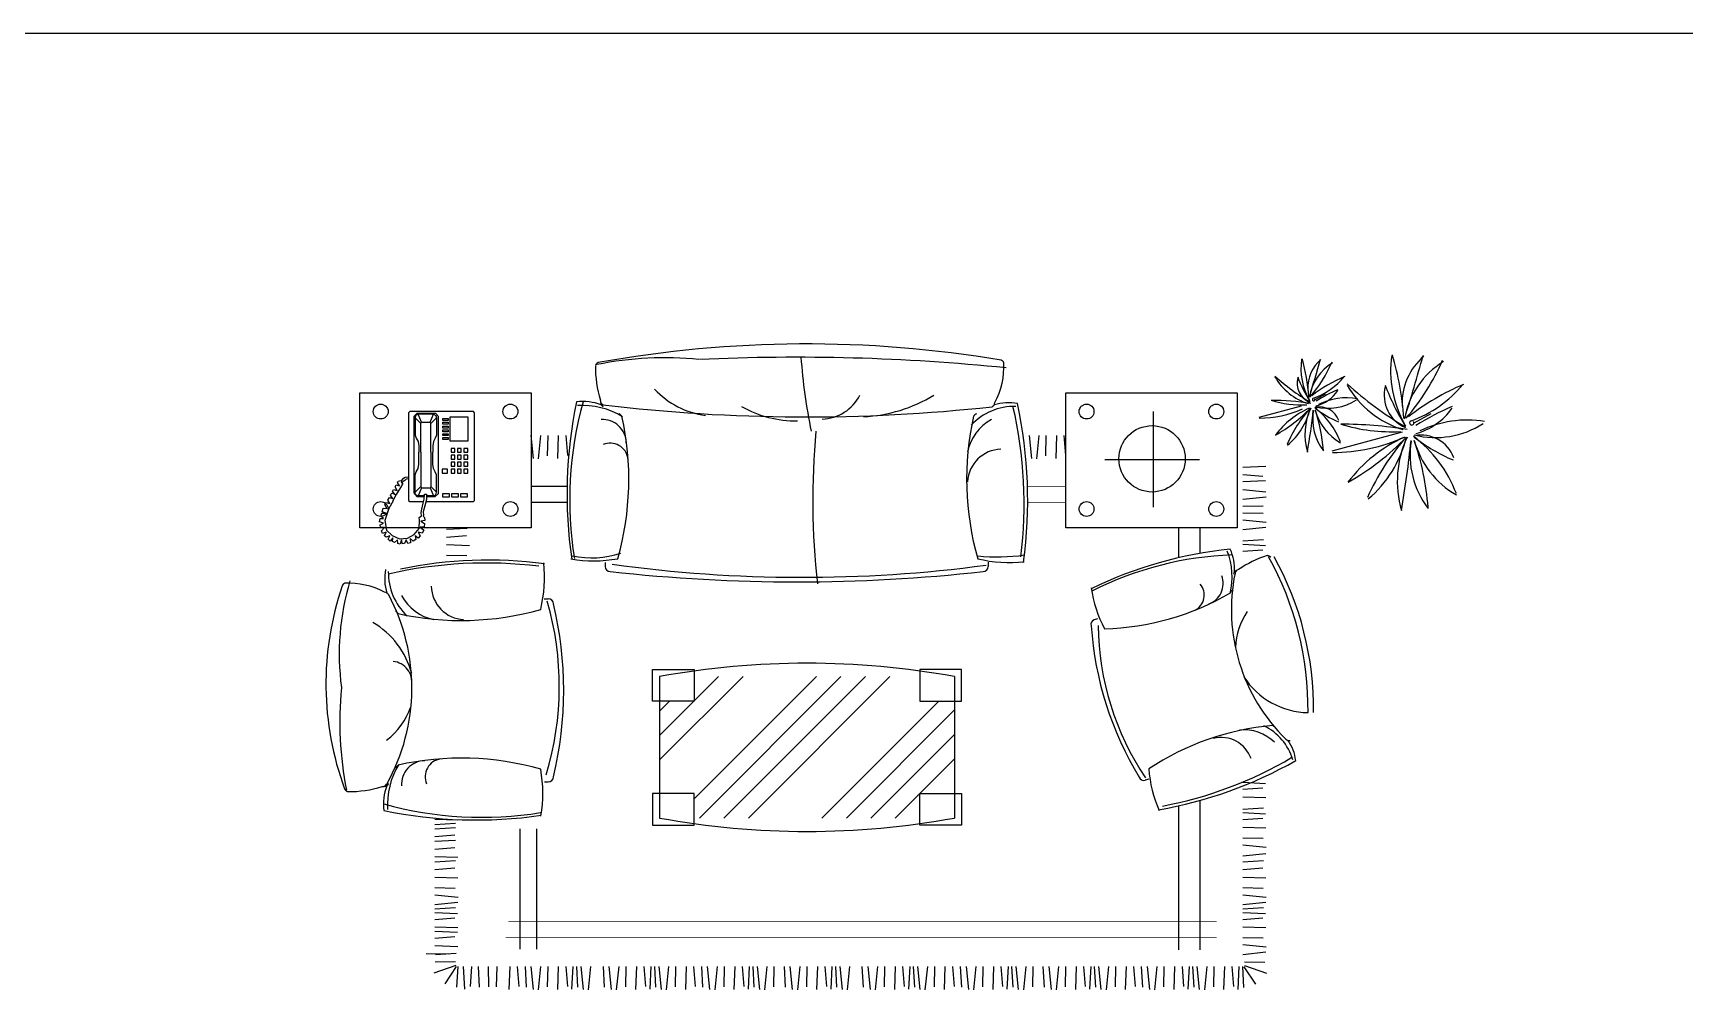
# Model space of a CAD drawing. Header units: millimetres. Extents: x -30782 to 40110, y 35885 to 73818.
# Drawn here: x -349 to 5712, y 55285 to 58796 of the extents above; entities that cross this region are included whole.
import ezdxf

# ---------------------------------------------------------------- set-up
doc = ezdxf.new("R2010")
doc.units = ezdxf.units.MM
doc.layers.add('www.cad-blocks.net', color=7, linetype='Continuous')

# ---------------------------------------------------------------- blocks, each defined once
blk = doc.blocks.new('A$C28C76B35')
for p, q in [((1695.2, 4127.1, -618.7), (2191.4, 4127.1, -618.7)), ((1695.2, 3498.2, -618.7), (1695.2, 4127.1, -618.7)), ((2191.4, 4127.1, -618.7), (2191.4, 3498.2, -618.7)), ((1641.5, 3999.6, -1415), (1645.3, 4007.1, -1415)), ((1645.3, 4007.1, -1415), (1659.4, 4005.7, -1415)), ((1647.2, 4015.6, -1415), (1653.8, 4023.1, -1415)), ((1659.4, 4005.7, -1415), (1647.2, 4015.6, -1415)), ((1653.8, 4023.1, -1415), (1666.5, 4017.5, -1415)), ((1667, 4008.5, -1415), (1655.2, 3981.2, -1415)), ((1660.8, 4030.7, -1415), (1666.5, 4036.8, -1415)), ((1666.5, 4017.5, -1415), (1660.8, 4030.7, -1415)), ((1666.5, 4036.8, -1415), (1679.2, 4030.2, -1415)), ((1687.2, 4029.3, -1415), (1667, 4008.5, -1415)), ((1675, 4043.9, -1415), (1684.4, 4047.6, -1415)), ((1679.2, 4030.2, -1415), (1675, 4043.9, -1415)), ((1684.4, 4047.6, -1415), (1697.1, 4036.3, -1415)), ((1722.6, 4035.9, -1415), (1687.2, 4029.3, -1415)), ((1696.5, 4050.9, 1292.3), (1706.1, 4052.8, 1292.3)), ((1697.1, 4036.3, -1415), (1696.7, 4050.9, -1415)), ((1706.1, 4052.8, -1415), (1713.2, 4040.6, -1415)), ((1713.2, 4040.6, -1415), (1717.4, 4055.2, -1415)), ((1717.2, 4055.4, 1292.3), (1729.2, 4053, 1292.3)), ((1766.9, 4020.3, -1415), (1722.6, 4035.9, -1415)), ((1729.2, 4052.8, -1415), (1729.2, 4040.1, -1415)), ((1729.2, 4040.1, -1415), (1738.6, 4050, -1415)), ((1738.4, 4050.1, 1292.3), (1749.4, 4046.8, 1292.3)), ((1749.5, 4046.7, -1415), (1749, 4031.6, -1415)), ((1749, 4031.6, -1415), (1754.2, 4045.3, -1415)), ((1754.2, 4045.3, -1415), (1768.3, 4041, -1415)), ((1768.3, 4041, -1415), (1766.9, 4026.9, -1415)), ((1766.9, 4026.9, -1415), (1780.6, 4035.4, -1415)), ((1794.3, 4005.2, -1415), (1766.9, 4020.3, -1415)), ((1780.6, 4035.4, -1415), (1788.2, 4030.2, -1415)), ((1788.2, 4030.2, -1415), (1784.4, 4017, -1415)), ((1784.4, 4017, -1415), (1797.1, 4024.1, -1415)), ((1798.1, 4006.6, -1415), (1794.3, 4005.2, -1415)), ((1797.1, 4024.1, -1415), (1807, 4018.9, -1415)), ((1799, 4003.3, -1415), (1798.1, 4006.6, -1415)), ((1818.3, 3993.5, -1415), (1799, 4003.3, -1415)), ((1807, 4018.9, -1415), (1802.8, 4006.2, -1415)), ((1802.8, 4006.2, -1415), (1813.6, 4014.7, -1415)), ((1813.6, 4014.7, -1415), (1824, 4009.9, -1415)), ((1824, 4009.9, -1415), (1818.3, 3997.2, -1415)), ((1818.3, 3997.2, -1415), (1829.2, 4007.1, -1415)), ((1829.2, 4007.1, -1415), (1836.7, 4003.3, -1415)), ((1836.7, 4003.3, -1415), (1832.5, 3989.7, -1415)), ((1635.8, 3979.3, -1415), (1638.2, 3988.3, -1415)), ((1650.9, 3974.1, -1415), (1635.8, 3979.3, -1415)), ((1637.3, 3970.8, -1415), (1650.9, 3974.1, -1415)), ((1638.2, 3962.8, -1415), (1637.3, 3970.8, -1415)), ((1638.2, 3988.3, -1415), (1650.9, 3988.7, -1415)), ((1650.9, 3957.2, -1415), (1638.2, 3962.8, -1415)), ((1638.2, 3951, -1415), (1650.9, 3957.2, -1415)), ((1641, 3941.1, -1415), (1638.2, 3951, -1415)), ((1656.6, 3942.6, -1415), (1641, 3941.1, -1415)), ((1650.9, 3988.7, -1415), (1641.5, 3999.6, -1415)), ((1647.2, 3931.2, -1415), (1656.6, 3942.6, -1415)), ((1655.2, 3981.2, -1415), (1657.5, 3952.9, -1415)), ((1657.5, 3952.9, -1415), (1670.7, 3927.9, -1415)), ((1796.3, 3948.1, -1415), (1791.6, 3943.4, -1415)), ((1791.6, 3943.4, -1415), (1791.6, 3893.2, -1415)), ((2117.6, 3948.1, -1415), (1796.3, 3948.1, -1415)), ((1843.8, 3978.4, -1415), (1818.3, 3993.5, -1415)), ((1832.5, 3989.7, -1415), (1846.2, 3997.2, -1415)), ((1857.9, 3969.9, -1415), (1843.8, 3978.4, -1415)), ((1846.2, 3997.2, -1415), (1853.2, 3993.5, -1415)), ((1853.2, 3993.5, -1415), (1849.5, 3981.2, -1415)), ((1849.5, 3981.2, -1415), (1861.7, 3988.7, -1415)), ((1862.7, 3975.5, -1415), (1857.9, 3969.9, -1415)), ((1861.7, 3988.7, -1415), (1866.9, 3986.9, -1415)), ((1862.7, 3970.8, -1415), (1862.7, 3975.5, -1415)), ((1865.5, 3968, -1415), (1862.7, 3970.8, -1415)), ((1869.7, 3961.9, -1415), (1865.5, 3968, -1415)), ((1866.9, 3986.9, -1415), (1868.3, 3981.7, -1415)), ((1868.3, 3981.7, -1415), (1868.8, 3973.2, -1415)), ((1868.8, 3973.2, -1415), (1877.7, 3966.6, -1415)), ((1873.5, 3956.7, -1415), (1869.7, 3961.9, -1415)), ((1875.4, 3948.1, -1415), (1873.5, 3956.7, -1415)), ((1877.7, 3966.6, -1415), (1881, 3960.9, -1415)), ((1881, 3960.9, -1415), (1882.4, 3948.1, -1415)), ((2122.3, 3943.4, -1415), (2117.6, 3948.1, -1415)), ((2122.3, 3710.5, -1415), (2122.3, 3943.4, -1415)), ((131, 3801, -715.1), (132.6, 3883.3, -715.1)), ((1652.8, 3922.3, -1415), (1647.2, 3931.2, -1415)), ((1665.6, 3924.2, -1415), (1652.8, 3922.3, -1415)), ((1657.5, 3913.3, -1415), (1665.6, 3924.2, -1415)), ((1666, 3906.3, -1415), (1657.5, 3913.3, -1415)), ((1679.2, 3912.9, -1415), (1666, 3906.3, -1415)), ((1670.7, 3927.9, -1415), (1693.4, 3910, -1415)), ((1676.4, 3898.7, -1415), (1679.2, 3912.9, -1415)), ((1687.2, 3892.6, -1415), (1676.4, 3898.7, -1415)), ((1697.6, 3905.8, -1415), (1687.2, 3892.6, -1415)), ((1693.4, 3910, -1415), (1723.1, 3907.7, -1415)), ((1699, 3890.7, -1415), (1697.6, 3905.8, -1415)), ((1711.8, 3889.8, -1415), (1699, 3890.7, -1415)), ((1719.8, 3903, -1415), (1711.8, 3889.8, -1415)), ((1722.1, 3889.3, -1415), (1719.8, 3903, -1415)), ((1733.5, 3890.2, -1415), (1722.1, 3889.3, -1415)), ((1723.1, 3907.7, -1415), (1733.9, 3909.6, -1415)), ((1738.6, 3895.4, -1415), (1733.5, 3890.2, -1415)), ((1733.9, 3909.6, -1415), (1740.1, 3901.1, -1415)), ((1741.5, 3894, -1415), (1738.6, 3895.4, -1415)), ((1740.1, 3901.1, -1415), (1752.3, 3901.6, -1415)), ((1753.7, 3894.5, -1415), (1741.5, 3894, -1415)), ((1752.3, 3901.6, -1415), (1763.6, 3900.1, -1415)), ((1775.9, 3888.8, -1415), (1753.7, 3894.5, -1415)), ((1763.6, 3900.1, -1415), (1785.8, 3894.5, -1415)), ((1799.5, 3883.2, -1415), (1775.9, 3888.8, -1415)), ((1785.8, 3894.5, -1415), (1800.9, 3891.2, -1415)), ((1791.6, 3885.1, -1415), (1791.6, 3710.5, -1415)), ((1819.6, 3882.9, -1415), (1799.5, 3883.2, -1415)), ((1800.9, 3891.2, -1415), (1819.6, 3889.8, -1415)), ((1824.2, 3929.4, -1415), (1810.2, 3917.8, -1415)), ((1810.2, 3917.8, -1415), (1810.2, 3890.5, -1415)), ((1810.2, 3883, -1415), (1810.2, 3850.3, -1415)), ((1812.6, 3913.1, -1415), (1817.2, 3922.4, -1415)), ((1812.6, 3890.3, -1415), (1812.6, 3913.1, -1415)), ((1842.8, 3901.5, -1415), (1812.6, 3913.1, -1415)), ((1812.6, 3857.2, -1415), (1812.6, 3883, -1415)), ((1817.2, 3922.4, -1415), (1826.5, 3924.8, -1415)), ((1819.6, 3889.8, -1415), (1819.6, 3882.9, -1415)), ((2103.6, 3929.4, -1415), (1824.2, 3929.4, -1415)), ((1826.5, 3924.8, -1415), (1889.4, 3924.8, -1415)), ((1826.5, 3924.8, -1415), (1847.5, 3903.8, -1415)), ((1847.5, 3903.8, -1415), (1842.8, 3901.5, -1415)), ((1842.8, 3901.5, -1415), (1842.8, 3868.9, -1415)), ((1973.2, 3903.8, -1415), (1847.5, 3903.8, -1415)), ((1889.4, 3924.8, -1415), (1901.1, 3920.1, -1415)), ((1901.1, 3920.1, -1415), (1912.7, 3913.1, -1415)), ((1912.7, 3913.1, -1415), (1929, 3910.8, -1415)), ((1929, 3910.8, -1415), (1973.2, 3910.8, -1415)), ((1996.5, 3910.8, -1415), (1973.2, 3910.8, -1415)), ((1973.2, 3903.8, -1415), (2078, 3903.8, -1415)), ((2012.8, 3913.1, -1415), (1996.5, 3910.8, -1415)), ((2024.5, 3920.1, -1415), (2012.8, 3913.1, -1415)), ((2036.1, 3924.8, -1415), (2024.5, 3920.1, -1415)), ((2099, 3924.8, -1415), (2036.1, 3924.8, -1415)), ((2099, 3924.8, -1415), (2078, 3903.8, -1415)), ((2078, 3903.8, -1415), (2082.7, 3901.5, -1415)), ((2082.7, 3901.5, -1415), (2112.9, 3913.1, -1415)), ((2082.7, 3901.5, -1415), (2082.7, 3868.9, -1415)), ((2108.3, 3922.4, -1415), (2099, 3924.8, -1415)), ((2115.3, 3917.8, -1415), (2103.6, 3929.4, -1415)), ((2112.9, 3913.1, -1415), (2108.3, 3922.4, -1415)), ((2112.9, 3857.2, -1415), (2112.9, 3913.1, -1415)), ((2115.3, 3847.9, -1415), (2115.3, 3917.8, -1415)), ((89.9, 3775.3, -715.1), (61.8, 3856, -715.1)), ((103.7, 3775.7, -715.1), (102.2, 3850.5, -715.1)), ((133.3, 3773.3, -715.1), (129, 3849.6, -715.1)), ((162.9, 3852.6, -715.1), (160, 3767.7, -715.1)), ((190.2, 3852.6, -715.1), (196, 3779.2, -715.1)), ((216.2, 3852.6, -715.1), (211.9, 3769.2, -715.1)), ((231.4, 3852.6, -715.1), (228.6, 3767.7, -715.1)), ((258.8, 3852.6, -715.1), (264.6, 3779.2, -715.1)), ((284.7, 3852.6, -715.1), (280.4, 3769.2, -715.1)), ((297.7, 3852.6, -715.1), (302, 3776.4, -715.1)), ((313.5, 3852.6, -715.1), (322.2, 3767.7, -715.1)), ((349.5, 3852.6, -715.1), (340.9, 3766.3, -715.1)), ((375.4, 3852.6, -715.1), (374, 3777.8, -715.1)), ((414.3, 3852.6, -715.1), (411.5, 3767.7, -715.1)), ((441.7, 3852.6, -715.1), (447.5, 3779.2, -715.1)), ((470.4, 3852.6, -715.1), (474.7, 3776.4, -715.1)), ((489.7, 3852.6, -715.1), (486.9, 3767.7, -715.1)), ((517.1, 3852.6, -715.1), (522.9, 3779.2, -715.1)), ((545.8, 3852.6, -715.1), (550.1, 3776.4, -715.1)), ((562.8, 3852.6, -715.1), (568.6, 3779.2, -715.1)), ((591.5, 3852.6, -715.1), (595.8, 3776.4, -715.1)), ((607.5, 3852.6, -715.1), (611.8, 3776.4, -715.1)), ((626.8, 3852.6, -715.1), (623.9, 3767.7, -715.1)), ((1807.9, 3822.3, -1415), (1821.9, 3822.3, -1415)), ((1807.9, 3799, -1415), (1807.9, 3822.3, -1415)), ((1810.2, 3850.3, -1415), (1821.9, 3838.6, -1415)), ((1842.8, 3868.9, -1415), (1812.6, 3857.2, -1415)), ((1812.6, 3857.2, -1415), (1817.2, 3847.9, -1415)), ((1817.2, 3847.9, -1415), (1826.5, 3845.6, -1415)), ((1821.9, 3838.6, -1415), (2103.6, 3838.6, -1415)), ((1821.9, 3822.3, -1415), (1821.9, 3799, -1415)), ((1826.5, 3845.6, -1415), (1847.5, 3866.6, -1415)), ((1826.5, 3845.6, -1415), (1889.4, 3845.6, -1415)), ((1847.5, 3866.6, -1415), (1842.8, 3868.9, -1415)), ((1973.2, 3866.6, -1415), (1847.5, 3866.6, -1415)), ((1889.4, 3845.6, -1415), (1901.1, 3850.3, -1415)), ((1910.4, 3824.6, -1415), (1896.4, 3824.6, -1415)), ((1896.4, 3824.6, -1415), (1896.4, 3806, -1415)), ((1901.1, 3850.3, -1415), (1912.7, 3857.2, -1415)), ((1910.4, 3806, -1415), (1910.4, 3824.6, -1415)), ((1912.7, 3857.2, -1415), (1929, 3859.6, -1415)), ((1929, 3859.6, -1415), (1973.2, 3859.6, -1415)), ((1973.2, 3866.6, -1415), (2078, 3866.6, -1415)), ((1996.5, 3859.6, -1415), (1973.2, 3859.6, -1415)), ((2012.8, 3857.2, -1415), (1996.5, 3859.6, -1415)), ((2024.5, 3850.3, -1415), (2012.8, 3857.2, -1415)), ((2019.8, 3822.3, -1415), (2026.8, 3822.3, -1415)), ((2019.8, 3803.7, -1415), (2019.8, 3822.3, -1415)), ((2036.1, 3845.6, -1415), (2024.5, 3850.3, -1415)), ((2026.8, 3822.3, -1415), (2026.8, 3803.7, -1415)), ((2033.8, 3822.3, -1415), (2040.8, 3822.3, -1415)), ((2033.8, 3803.7, -1415), (2033.8, 3822.3, -1415)), ((2099, 3845.6, -1415), (2036.1, 3845.6, -1415)), ((2040.8, 3822.3, -1415), (2040.8, 3803.7, -1415)), ((2047.7, 3822.3, -1415), (2054.7, 3822.3, -1415)), ((2047.7, 3803.7, -1415), (2047.7, 3822.3, -1415)), ((2054.7, 3822.3, -1415), (2054.7, 3803.7, -1415)), ((2061.7, 3822.3, -1415), (2068.7, 3822.3, -1415)), ((2061.7, 3803.7, -1415), (2061.7, 3822.3, -1415)), ((2068.7, 3822.3, -1415), (2068.7, 3803.7, -1415)), ((2075.7, 3822.3, -1415), (2082.7, 3822.3, -1415)), ((2075.7, 3803.7, -1415), (2075.7, 3822.3, -1415)), ((2078, 3866.6, -1415), (2082.7, 3868.9, -1415)), ((2099, 3845.6, -1415), (2078, 3866.6, -1415)), ((2082.7, 3868.9, -1415), (2112.9, 3857.2, -1415)), ((2082.7, 3822.3, -1415), (2082.7, 3803.7, -1415)), ((2089.7, 3822.3, -1415), (2096.6, 3822.3, -1415)), ((2089.7, 3803.7, -1415), (2089.7, 3822.3, -1415)), ((2096.6, 3822.3, -1415), (2096.6, 3803.7, -1415)), ((2108.3, 3847.9, -1415), (2099, 3845.6, -1415)), ((2103.6, 3838.6, -1415), (2115.3, 3847.9, -1415)), ((2112.9, 3857.2, -1415), (2108.3, 3847.9, -1415)), ((86.3, 3768.2, -715.1), (10.1, 3772.5, -715.1)), ((85.9, 3773.7, -715.1), (22.2, 3815.6, -715.1)), ((1595.1, 3809.5, -715.1), (1593.7, 3734.7, -715.1)), ((1634, 3809.5, -715.1), (1631.1, 3724.6, -715.1)), ((1661.4, 3809.5, -715.1), (1667.1, 3736.1, -715.1)), ((1690.1, 3809.5, -715.1), (1694.4, 3733.2, -715.1)), ((1821.9, 3799, -1415), (1807.9, 3799, -1415)), ((1807.9, 3789.7, -1415), (1821.9, 3789.7, -1415)), ((1807.9, 3766.4, -1415), (1807.9, 3789.7, -1415)), ((1821.9, 3766.4, -1415), (1807.9, 3766.4, -1415)), ((1821.9, 3789.7, -1415), (1821.9, 3766.4, -1415)), ((1896.4, 3806, -1415), (1910.4, 3806, -1415)), ((1910.4, 3792, -1415), (1896.4, 3792, -1415)), ((1896.4, 3792, -1415), (1896.4, 3778.1, -1415)), ((1896.4, 3778.1, -1415), (1910.4, 3778.1, -1415)), ((1896.4, 3768.8, -1415), (1896.4, 3754.8, -1415)), ((1910.4, 3768.8, -1415), (1896.4, 3768.8, -1415)), ((1910.4, 3778.1, -1415), (1910.4, 3792, -1415)), ((1910.4, 3754.8, -1415), (1910.4, 3768.8, -1415)), ((1936, 3792, -1415), (1922, 3792, -1415)), ((1922, 3792, -1415), (1922, 3778.1, -1415)), ((1922, 3778.1, -1415), (1936, 3778.1, -1415)), ((1922, 3768.8, -1415), (1922, 3754.8, -1415)), ((1936, 3768.8, -1415), (1922, 3768.8, -1415)), ((1936, 3778.1, -1415), (1936, 3792, -1415)), ((1936, 3754.8, -1415), (1936, 3768.8, -1415)), ((1961.6, 3792, -1415), (1947.6, 3792, -1415)), ((1947.6, 3792, -1415), (1947.6, 3778.1, -1415)), ((1947.6, 3778.1, -1415), (1961.6, 3778.1, -1415)), ((1961.6, 3768.8, -1415), (1947.6, 3768.8, -1415)), ((1947.6, 3768.8, -1415), (1947.6, 3754.8, -1415)), ((1961.6, 3778.1, -1415), (1961.6, 3792, -1415)), ((1961.6, 3754.8, -1415), (1961.6, 3768.8, -1415)), ((1987.2, 3792, -1415), (1973.2, 3792, -1415)), ((1973.2, 3792, -1415), (1973.2, 3778.1, -1415)), ((1973.2, 3778.1, -1415), (1987.2, 3778.1, -1415)), ((1973.2, 3768.8, -1415), (1973.2, 3754.8, -1415)), ((1987.2, 3768.8, -1415), (1973.2, 3768.8, -1415)), ((1987.2, 3778.1, -1415), (1987.2, 3792, -1415)), ((1987.2, 3754.8, -1415), (1987.2, 3768.8, -1415)), ((2101.3, 3796.7, -1415), (2015.1, 3796.7, -1415)), ((2015.1, 3796.7, -1415), (2015.1, 3729.2, -1415)), ((2026.8, 3803.7, -1415), (2019.8, 3803.7, -1415)), ((2040.8, 3803.7, -1415), (2033.8, 3803.7, -1415)), ((2054.7, 3803.7, -1415), (2047.7, 3803.7, -1415)), ((2068.7, 3803.7, -1415), (2061.7, 3803.7, -1415)), ((2082.7, 3803.7, -1415), (2075.7, 3803.7, -1415)), ((2096.6, 3803.7, -1415), (2089.7, 3803.7, -1415)), ((2101.3, 3729.2, -1415), (2101.3, 3796.7, -1415)), ((86.3, 3747.6, -715.1), (2.9, 3743.3, -715.1)), ((86.3, 3717.2, -715.1), (13, 3722.9, -715.1)), ((1791.6, 3710.5, -1415), (1796.3, 3705.9, -1415)), ((1796.3, 3705.9, -1415), (2117.6, 3705.9, -1415)), ((1807.9, 3757.1, -1415), (1821.9, 3757.1, -1415)), ((1807.9, 3733.8, -1415), (1807.9, 3757.1, -1415)), ((1821.9, 3733.8, -1415), (1807.9, 3733.8, -1415)), ((1821.9, 3757.1, -1415), (1821.9, 3733.8, -1415)), ((1896.4, 3754.8, -1415), (1910.4, 3754.8, -1415)), ((1910.4, 3745.5, -1415), (1896.4, 3745.5, -1415)), ((1896.4, 3745.5, -1415), (1896.4, 3731.5, -1415)), ((1896.4, 3731.5, -1415), (1910.4, 3731.5, -1415)), ((1910.4, 3731.5, -1415), (1910.4, 3745.5, -1415)), ((1922, 3754.8, -1415), (1936, 3754.8, -1415)), ((1936, 3745.5, -1415), (1922, 3745.5, -1415)), ((1922, 3745.5, -1415), (1922, 3731.5, -1415)), ((1922, 3731.5, -1415), (1936, 3731.5, -1415)), ((1936, 3731.5, -1415), (1936, 3745.5, -1415)), ((1947.6, 3754.8, -1415), (1961.6, 3754.8, -1415)), ((1961.6, 3745.5, -1415), (1947.6, 3745.5, -1415)), ((1947.6, 3745.5, -1415), (1947.6, 3731.5, -1415)), ((1947.6, 3731.5, -1415), (1961.6, 3731.5, -1415)), ((1961.6, 3731.5, -1415), (1961.6, 3745.5, -1415)), ((1973.2, 3754.8, -1415), (1987.2, 3754.8, -1415)), ((1987.2, 3745.5, -1415), (1973.2, 3745.5, -1415)), ((1973.2, 3745.5, -1415), (1973.2, 3731.5, -1415)), ((1973.2, 3731.5, -1415), (1987.2, 3731.5, -1415)), ((1987.2, 3731.5, -1415), (1987.2, 3745.5, -1415)), ((2015.1, 3729.2, -1415), (2101.3, 3729.2, -1415)), ((2117.6, 3705.9, -1415), (2122.3, 3710.5, -1415)), ((86.3, 3693.6, -715.1), (10.1, 3689.3, -715.1)), ((86.3, 3656.5, -715.1), (11.5, 3655, -715.1)), ((86.3, 3577, -715.1), (1.4, 3579.9, -715.1)), ((86.3, 3625, -715.1), (11.5, 3626.4, -715.1)), ((86.3, 3520.9, -715.1), (10.1, 3516.6, -715.1)), ((86.3, 3549.6, -715.1), (13, 3543.9, -715.1)), ((149.4, 3538.6), (591.1, 3538.6)), ((86.3, 3463.8, -715.1), (0, 3472.4, -715.1)), ((86.3, 3499.8, -715.1), (1.4, 3491.1, -715.1)), ((149.4, 3478.3), (591.1, 3478.3)), ((2191.4, 3498.2, -618.7), (1695.2, 3498.2, -618.7)), ((1788.8, 3366.7, -715.1), (1788.8, 3498.2, -715.1)), ((1847.7, 3366.8, -715.1), (1847.7, 3498.2, -715.1)), ((2034.4, 3463.8, -715.1), (1948.1, 3472.4, -715.1)), ((2034.4, 3499.8, -715.1), (1949.5, 3491.1, -715.1)), ((86.3, 3399, -715.1), (1.4, 3401.8, -715.1)), ((86.3, 3437.9, -715.1), (11.5, 3439.3, -715.1)), ((763.3, 3449.9, -2545.7), (763.3, 3435.6, -2545.7)), ((1435.3, 3450.9, -2545.7), (1435.3, 3435.6, -2545.7)), ((2034.4, 3399, -715.1), (1949.5, 3401.8, -715.1)), ((2034.4, 3437.9, -715.1), (1959.6, 3439.3, -715.1)), ((86.3, 3345.7, -715.1), (2.9, 3350, -715.1)), ((86.3, 3371.6, -715.1), (13, 3365.8, -715.1)), ((2034.4, 3371.6, -715.1), (1961, 3365.8, -715.1)), ((86.3, 3280.9, -715.1), (0, 3289.5, -715.1)), ((86.3, 3316.9, -715.1), (1.4, 3308.2, -715.1)), ((86.3, 3332.7, -715.1), (10.1, 3328.4, -715.1)), ((86.3, 3213.4, -715.1), (1.4, 3204.8, -715.1)), ((86.3, 3234.6, -715.1), (10.1, 3230.3, -715.1)), ((1568.5, 3227.4, -2545.7), (1554.2, 3227.4, -2545.7)), ((86.3, 3177.4, -715.1), (0, 3186.1, -715.1)), ((86.3, 3151.5, -715.1), (11.5, 3152.9, -715.1)), ((86.3, 3112.6, -715.1), (1.4, 3115.5, -715.1)), ((86.3, 3059.3, -715.1), (2.9, 3063.7, -715.1)), ((86.3, 3046.4, -715.1), (10.1, 3042, -715.1)), ((86.3, 3085.3, -715.1), (13, 3079.5, -715.1)), ((86.3, 2994.5, -715.1), (0, 3003.2, -715.1)), ((86.3, 3030.5, -715.1), (1.4, 3021.9, -715.1)), ((1149.7, 3027.1), (630.8, 3027.1)), ((843.8, 3027.1), (1149.7, 2721.2)), ((933.6, 3027.1), (1059.7, 2901.1)), ((1023.4, 3027.1), (1059.7, 2990.9)), ((86.3, 2929.7, -715.1), (1.4, 2932.6, -715.1)), ((86.3, 2968.6, -715.1), (11.5, 2970, -715.1)), ((86.3, 2852.5, -715.1), (1.4, 2843.9, -715.1)), ((86.3, 2873.7, -715.1), (10.1, 2869.3, -715.1)), ((86.3, 2902.4, -715.1), (13, 2896.6, -715.1)), ((630.8, 2880.9), (1149.7, 2362)), ((701.6, 2899.9), (1149.7, 2451.8)), ((1060.8, 2899.9), (1149.7, 2811)), ((86.3, 2816.5, -715.1), (0, 2825.2, -715.1)), ((86.3, 2790.6, -715.1), (11.5, 2792, -715.1)), ((630.8, 2791.1), (1149.7, 2272.2)), ((86.3, 2751.7, -715.1), (1.4, 2754.6, -715.1)), ((86.3, 2669.6, -715.1), (1.4, 2661, -715.1)), ((86.3, 2698.4, -715.1), (2.9, 2702.7, -715.1)), ((86.3, 2685.5, -715.1), (10.1, 2681.1, -715.1)), ((86.3, 2724.3, -715.1), (13, 2718.6, -715.1)), ((630.8, 2701.3), (1149.7, 2182.4)), ((86.3, 2633.6, -715.1), (0, 2642.3, -715.1)), ((86.3, 2607.7, -715.1), (11.5, 2609.1, -715.1)), ((86.3, 2549.1, -715.1), (1.4, 2540.5, -715.1)), ((86.3, 2570.3, -715.1), (10.1, 2566, -715.1)), ((86.3, 2513.1, -715.1), (0, 2521.8, -715.1)), ((86.3, 2487.2, -715.1), (11.5, 2488.6, -715.1)), ((86.3, 2448.3, -715.1), (1.4, 2451.2, -715.1)), ((630.8, 2431.9), (1059.7, 2003)), ((86.3, 2366.2, -715.1), (1.4, 2357.6, -715.1)), ((86.3, 2395, -715.1), (2.9, 2399.4, -715.1)), ((86.3, 2382.1, -715.1), (10.1, 2377.8, -715.1)), ((86.3, 2421, -715.1), (13, 2415.2, -715.1)), ((86.3, 2330.2, -715.1), (0, 2338.9, -715.1)), ((630.8, 2342.1), (1027.2, 1945.7)), ((86.3, 2263.8, -715.1), (1.4, 2255.2, -715.1)), ((86.3, 2285, -715.1), (10.1, 2280.7, -715.1)), ((630.8, 2252.3), (937.3, 1945.7)), ((86.3, 2227.8, -715.1), (0, 2236.5, -715.1)), ((86.3, 2201.9, -715.1), (11.5, 2203.3, -715.1)), ((86.3, 2163, -715.1), (1.4, 2165.9, -715.1)), ((86.3, 2135.7, -715.1), (13, 2129.9, -715.1)), ((630.8, 2162.5), (720.3, 2073)), ((86.3, 2080.9, -715.1), (1.4, 2072.3, -715.1)), ((86.3, 2109.7, -715.1), (2.9, 2114, -715.1)), ((86.3, 2096.8, -715.1), (10.1, 2092.4, -715.1)), ((720.8, 2072.5), (847.5, 1945.7)), ((86.3, 2044.9, -715.1), (0, 2053.6, -715.1)), ((86.3, 2019, -715.1), (11.5, 2020.4, -715.1)), ((86.3, 1980.1, -715.1), (1.4, 1983, -715.1)), ((86.3, 1952.7, -715.1), (13, 1947, -715.1)), ((1149.7, 1945.7), (630.8, 1945.7)), ((86.3, 1902.9, -715.1), (1.4, 1894.3, -715.1)), ((86.3, 1924.1, -715.1), (10.1, 1919.7, -715.1)), ((86.3, 1866.9, -715.1), (0, 1875.6, -715.1)), ((86.3, 1841, -715.1), (11.5, 1842.4, -715.1)), ((1569.5, 1821.1, -2545.7), (1554.2, 1821.1, -2545.7)), ((86.3, 1802.1, -715.1), (1.4, 1805, -715.1)), ((86.3, 1774.7, -715.1), (13, 1769, -715.1)), ((86.3, 1720, -715.1), (1.4, 1711.4, -715.1)), ((86.3, 1748.8, -715.1), (2.9, 1753.1, -715.1)), ((86.3, 1735.9, -715.1), (10.1, 1731.5, -715.1)), ((86.3, 1684, -715.1), (0, 1692.6, -715.1)), ((86.3, 1658.1, -715.1), (11.5, 1659.5, -715.1)), ((2034.4, 1635.7, -715.1), (1948.1, 1644.4, -715.1)), ((2034.4, 1671.7, -715.1), (1949.5, 1663.1, -715.1)), ((86.3, 1599.5, -715.1), (1.4, 1590.9, -715.1)), ((86.3, 1620.7, -715.1), (10.1, 1616.4, -715.1)), ((2034.4, 1609.8, -715.1), (1959.6, 1611.2, -715.1)), ((86.3, 1563.5, -715.1), (0, 1572.2, -715.1)), ((86.3, 1537.6, -715.1), (11.5, 1539, -715.1)), ((2034.4, 1570.9, -715.1), (1949.5, 1573.8, -715.1)), ((2034.4, 1543.6, -715.1), (1961, 1537.8, -715.1)), ((86.3, 1498.7, -715.1), (1.4, 1501.6, -715.1)), ((86.3, 1471.4, -715.1), (13, 1465.6, -715.1)), ((86.3, 1416.6, -715.1), (1.4, 1408, -715.1)), ((86.3, 1445.4, -715.1), (2.9, 1449.8, -715.1)), ((86.3, 1432.5, -715.1), (10.1, 1428.1, -715.1)), ((1361.7, 1420, -2396.1), (1357.7, 1432.5, -2396.1)), ((86.3, 1380.6, -715.1), (0, 1389.3, -715.1)), ((86.3, 1354.7, -715.1), (11.5, 1356.1, -715.1)), ((1945.6, 1046.8, -715.1), (1945.6, 1393.5, -715.1)), ((86.3, 1315.8, -715.1), (1.4, 1318.7, -715.1)), ((86.3, 1288.5, -715.1), (13, 1282.7, -715.1)), ((86.3, 1238.6, -715.1), (1.4, 1230, -715.1)), ((86.3, 1259.8, -715.1), (10.1, 1255.4, -715.1)), ((773.9, 1232.5, -2396.1), (769.6, 1245.9, -2396.1)), ((1770.8, 1215.5, -715.1), (2121.9, 1215.5, -715.1)), ((86.3, 1202.6, -715.1), (0, 1211.3, -715.1)), ((86.3, 1176.7, -715.1), (11.5, 1178.1, -715.1)), ((86.3, 1137.8, -715.1), (1.4, 1140.7, -715.1)), ((86.3, 1110.4, -715.1), (13, 1104.7, -715.1)), ((147.6, 1122, -715.1), (675.9, 1122, -715.1)), ((1585.7, 1122, -715.1), (1695.2, 1122, -715.1)), ((86.3, 1055.7, -715.1), (1.4, 1047.1, -715.1)), ((86.3, 1084.5, -715.1), (2.9, 1088.8, -715.1)), ((86.3, 1071.6, -715.1), (10.1, 1067.2, -715.1)), ((147.6, 1043.4, -715.1), (695.7, 1043.4, -715.1)), ((1601.8, 1043.4, -715.1), (1695.2, 1043.4, -715.1)), ((86.3, 1019.7, -715.1), (0, 1028.4, -715.1)), ((86.3, 993.8, -715.1), (11.5, 995.2, -715.1)), ((86.3, 954.9, -715.1), (1.4, 957.8, -715.1)), ((85.6, 927.5, -715.1), (12.2, 921.8, -715.1)), ((85.6, 901.6, -715.1), (2.1, 905.9, -715.1)), ((85.6, 888.7, -715.1), (9.3, 884.3, -715.1)), ((85.1, 883.2, -715.1), (21.4, 841.3, -715.1)), ((89.1, 881.5, -715.1), (61.1, 800.9, -715.1)), ((102.9, 881.1, -715.1), (101.5, 806.3, -715.1)), ((130.6, 887.5, -715.1), (139.3, 802.6, -715.1)), ((166.6, 887.5, -715.1), (158, 801.2, -715.1)), ((192.5, 887.5, -715.1), (191.1, 812.7, -715.1)), ((231.4, 887.5, -715.1), (228.6, 802.6, -715.1)), ((258.8, 887.5, -715.1), (264.6, 814.1, -715.1)), ((284.7, 887.5, -715.1), (280.4, 804.1, -715.1)), ((297.7, 887.5, -715.1), (302, 811.2, -715.1)), ((313.5, 887.5, -715.1), (322.2, 802.6, -715.1)), ((349.5, 887.5, -715.1), (340.9, 801.2, -715.1)), ((375.4, 887.5, -715.1), (374, 812.7, -715.1)), ((414.3, 887.5, -715.1), (411.5, 802.6, -715.1)), ((441.7, 887.5, -715.1), (447.5, 814.1, -715.1)), ((470.4, 887.5, -715.1), (474.7, 811.2, -715.1)), ((491.5, 887.5, -715.1), (500.2, 802.6, -715.1)), ((532.8, 887.5, -715.1), (524.1, 801.2, -715.1)), ((558.7, 887.5, -715.1), (557.2, 812.7, -715.1)), ((597.6, 887.5, -715.1), (594.7, 802.6, -715.1)), ((624.9, 887.5, -715.1), (630.7, 814.1, -715.1)), ((650.9, 887.5, -715.1), (646.5, 804.1, -715.1)), ((663.8, 887.5, -715.1), (668.1, 811.2, -715.1)), ((708.8, 887.5, -715.1), (705.9, 802.6, -715.1)), ((736.2, 887.5, -715.1), (741.9, 814.1, -715.1)), ((762.1, 887.5, -715.1), (757.8, 804.1, -715.1)), ((1609.5, 887.5, -715.1), (1615.3, 814.1, -715.1)), ((1635.4, 887.5, -715.1), (1631.1, 804.1, -715.1)), ((1648.4, 887.5, -715.1), (1652.7, 811.2, -715.1)), ((1689.1, 887.5, -715.1), (1697.7, 802.6, -715.1)), ((1725.1, 887.5, -715.1), (1716.5, 801.2, -715.1)), ((1751, 887.5, -715.1), (1749.6, 812.7, -715.1)), ((1774.5, 887.5, -715.1), (1775.9, 812.7, -715.1)), ((1800.4, 887.5, -715.1), (1809.1, 801.2, -715.1)), ((1836.4, 887.5, -715.1), (1827.8, 802.6, -715.1)), ((1865.2, 887.5, -715.1), (1869.6, 804.1, -715.1)), ((1891.2, 887.5, -715.1), (1885.4, 814.1, -715.1)), ((1918.5, 887.5, -715.1), (1921.4, 802.6, -715.1)), ((2142.4, 673.8), (2100.9, 828.6)), ((2166.3, 621.8), (2187.1, 584.4)), ((2046.1, 302.6), (1976.9, 560.7)), ((2080.7, 258.1), (2115.3, 195.8))]:
    blk.add_line(p, q)
at = {"const_width": 2.63, "elevation": -715.1}
for points in [[(191.4, 983.4), (191.4, 3592.6)], [(250.4, 983.4), (250.4, 3582.8)], [(1788.8, 1537.3), (1788.8, 1676.7)], [(1847.7, 1537.3), (1847.7, 1677.3)]]:
    blk.add_lwpolyline(points, dxfattribs=at)
for points in [[(604.3, 3053.6), (604.3, 2899.9), (720.8, 2899.9), (720.8, 3053.6)], [(1176.1, 3053.6), (1176.1, 2899.9), (1059.7, 2899.9), (1059.7, 3053.6)], [(604.3, 1919.2), (604.3, 2073), (720.8, 2073), (720.8, 1919.2)], [(1176.1, 1919.2), (1176.1, 2073), (1059.7, 2073), (1059.7, 1919.2)]]:
    blk.add_lwpolyline(points, close=True)
at = {"elevation": -618.7}
blk.add_lwpolyline([(2191.4, 1537.3), (2191.4, 908.3), (1695.2, 908.3), (1695.2, 1537.3)], close=True, dxfattribs=at)
for centre, radius in [((1764.5, 4050.6, -691), 27.3), ((2122.2, 4050.6, -691), 27.3), ((1764.5, 3574.7, -691), 27.3), ((2122.2, 3574.7, -691), 27.3), ((1764.5, 1460.7, -691), 27.3), ((2122.2, 1460.7, -691), 27.3), ((1948.7, 1220.2, -715.1), 121.7), ((1764.5, 984.9, -691), 27.3), ((2122.2, 984.9, -691), 27.3)]:
    blk.add_circle(centre, radius)
for centre, radius, start, end in [((1122.4, 3139.3, -2545.7), 1112.4, 71.1157, 110.22039), ((745.4, 4166, -2545.7), 18.8, 113.33217, 161.36367), ((745.3, 4165.9, -2545.7), 18.8, 114.07576, 156.33152), ((982.3, 2946.4, -2545.7), 1254.5, 84.25296, 101.4358), ((1233, 3266.2, -2545.7), 936.6, 73.38157, 97.54999), ((1205.3, 4170.7, -2545.7), 287.4, 332.18845, 2.37681), ((1475.5, 4174.4, -2545.7), 18.8, 25.70326, 68.21442), ((1166.3, 4171, -2545.7), 438.7, 179.879, 196.63285), ((1081.1, 4236, -2545.7), 309.7, 284.98364, 329.70621), ((2293.5, 3700.5, -2545.7), 1669.8, 168.30194, 188.21662), ((1979.1, 3679.3, -2545.7), 1345.6, 164.49113, 189.21377), ((681.1, 3841.3, -2545.7), 199.1, 69.96149, 96.55506), ((680.4, 3745.3, -2545.7), 280.7, 58.42916, 93.73005), ((764.7, 4044.8, -2545.7), 18.8, 177.43696, 237.62084), ((764.7, 4044.8, -2545.7), 18.8, 178.02006, 240.78277), ((765.3, 4038.1, -2545.7), 18.8, 184.72431, 243.47794), ((1108.8, 4660.1, -2545.7), 723.8, 240.78277, 298.04876), ((1129.3, 4195.2, -2545.7), 270.6, 217.95497, 250.41252), ((1128.9, 4012.9, -2545.7), 77, 261.02215, 354.07146), ((1531.6, 3804.2, -2545.7), 218.5, 88.87325, 136.76956), ((1440.8, 4038.1, -2545.7), 18.8, 296.52206, 355.27569), ((1508.7, 3860.6, -2545.7), 175.5, 78.87841, 107.2062), ((-30.8, 3664.2, -2545.7), 1597.2, 353.03518, 12.96892), ((754.2, 3887.7, -2545.7), 86.8, 1.01013, 93.44002), ((-213.3, 3755.4, -2545.7), 1063.9, 344.07092, 12.55804), ((705.6, 3858.8, -2545.7), 175.1, 46.94533, 51.47795), ((2419.4, 3755.4, -2545.7), 1063.9, 167.44196, 195.92908), ((1528.8, 3821.3, -2545.7), 173.3, 118.0169, 168.72578), ((1500.5, 3858.8, -2545.7), 175.1, 128.52205, 133.05467), ((36.7, 3657.4, -2379.3), 1540.4, 352.25098, 12.02018), ((781.6, 3820.4, -2545.7), 67.1, 9.3795, 112.54956), ((1484.9, 3739.1, -2545.7), 126.3, 91.58702, 176.75406), ((721.7, 3942.2, -2545.7), 486.5, 260.08675, 280.40345), ((1512.5, 3932.4, -2545.7), 482.9, 256.09466, 276.48856), ((782.1, 3435.6, -2545.7), 18.8, 180, 270), ((1099.3, 4723.9, -2545.7), 1345, 256.36053, 283.63947), ((1114.1, 4512.2, -2545.7), 1117, 253.12621, 286.26149), ((1416.5, 3435.6, -2545.7), 18.8, 270, 0), ((2060.8, 3269, -2545.7), 486.5, 170.08675, 190.40345), ((1819.1, 1697.2, -2545.7), 1669.8, 78.30194, 98.21662), ((1797.9, 2011.6, -2545.7), 1345.6, 74.49113, 99.21377), ((1916.8, 3276.6, -2545.7), 331.6, 167.82052, 198.7312), ((1863.9, 3310.3, -2545.7), 280.7, 328.42916, 3.73005), ((1959.9, 3309.6, -2545.7), 199.1, 339.96149, 6.55506), ((1554.2, 3208.6, -2545.7), 18.8, 90, 180), ((1939, 3209.1, -2545.7), 67.1, 279.3795, 22.54956), ((2006.3, 3236.5, -2545.7), 86.8, 271.01013, 3.44002), ((8358.1, 2490.4, -2545.7), 6255.6, 173.16241, 186.27001), ((2156.7, 3225.4, -2545.7), 18.8, 94.72431, 153.47794), ((2163.4, 3226, -2545.7), 18.8, 88.02006, 150.78277), ((2163.4, 3226, -2545.7), 18.8, 87.43696, 147.62084), ((2289.6, 2824.4, -2545.7), 438.7, 89.879, 106.63285), ((2284.6, 3245.3, -2545.7), 18.8, 23.33217, 71.36367), ((2284.5, 3245.4, -2545.7), 18.8, 24.07576, 66.33152), ((1065, 3008.4, -2545.7), 1254.5, 354.25296, 11.4358), ((-1923.8, 2488.5, -2545.7), 4294.1, 350.42049, 10.25218), ((7689.8, 2524.2, -2545.7), 6192.4, 173.65504, 186.34496), ((6606.3, 2502.6, -2545.7), 5092.4, 172.11963, 187.59595), ((1874, 4204, -2545.7), 1063.9, 254.07092, 282.55804), ((1977.4, 3285.1, -2545.7), 175.1, 316.94533, 321.47795), ((2418.5, 2816.9, -2545.7), 313.5, 133.00996, 172.29043), ((3583.6, 2486.4), 3001.9, 169.6234, 190.3766), ((-1803.1, 2486.4), 3001.9, 349.6234, 10.3766), ((-5321.3, 2528, -2545.7), 7642.7, 354.19861, 2.64527), ((2490.2, 2527.1, -2545.7), 402.2, 150.29597, 180.78525), ((2449.4, 587.3, -2545.7), 1925.5, 93.81247, 101.97916), ((1797.7, -294.8, -2545.7), 2760.1, 84.76095, 96.40923), ((2254.5, 2435.4, -2545.7), 160, 181.48988, 243.29394), ((2639, 2302.1, -2545.7), 536, 182.43371, 211.64731), ((1874, 836.9, -2545.7), 1063.9, 77.44196, 105.92908), ((1857.7, 1771.4, -2545.7), 126.3, 1.58702, 86.75406), ((1939.9, 1727.6, -2545.7), 173.3, 28.0169, 78.72578), ((1922.8, 1724.7, -2545.7), 218.5, 358.87325, 46.76956), ((1554.2, 1839.9, -2545.7), 18.8, 180, 270), ((2051, 1743.8, -2545.7), 482.9, 166.09466, 186.48856), ((2327.1, 1788.6, -2545.7), 738, 174.43941, 187.82762), ((1977.4, 1755.8, -2545.7), 175.1, 38.52205, 43.05467), ((2156.7, 1815.6, -2545.7), 18.8, 206.52206, 265.27569), ((1979.2, 1747.6, -2545.7), 175.5, 348.87841, 17.2062), ((2289.3, 2051.1, -2545.7), 287.4, 242.18845, 272.37681), ((2293, 1780.9, -2545.7), 18.8, 295.70326, 338.21442), ((1798.6, 3371.1, -2545.7), 1694.4, 262.25098, 282.02018), ((1782.8, 3287.1, -2545.7), 1597.2, 263.03518, 282.96892), ((1349.7, 392.7, -2396.1), 1025.7, 90.72933, 123.8646), ((1421.4, 211.6, -2396.1), 1235.1, 93.96364, 121.24259), ((2301.4, 1423.8, -2396.1), 976.9, 181.67403, 210.16116), ((1534.9, 1000.6, -2396.1), 446.8, 97.68987, 118.00656), ((1341.3, 1427.3, -2396.1), 17.3, 17.60312, 107.60312), ((361.3, 881.6, -2396.1), 1235.6, 2.09424, 26.81688), ((92, 775.7, -2396.1), 1533.4, 5.90505, 25.81973), ((840, 789.6, -2396.1), 443.4, 93.69777, 114.09168), ((786.1, 1251.1, -2396.1), 17.3, 107.60312, 197.60312), ((-3, 692.6, -2396.1), 976.9, 5.04507, 33.5322), ((2194.2, 1462.4, -2396.1), 1556, 189.85409, 209.6233), ((2116.3, 1452.9, -2396.1), 1466.7, 190.6383, 210.57204), ((1448.6, 1090.6, -2396.1), 61.6, 206.98262, 310.15268), ((810.5, 966.5, -2396.1), 116, 289.19013, 14.35717), ((1491.3, 1039.3, -2396.1), 79.7, 198.61324, 291.04314), ((1395.4, 264.8, -2396.1), 664.6, 78.38589, 135.65188), ((1248.4, 666, -2396.1), 248.4, 55.55809, 88.01563), ((1516.4, 1184.4, -2396.1), 257.8, 256.03228, 291.33316), ((1525.9, 1078.1, -2396.1), 160.8, 244.54844, 249.08107), ((1523.3, 904.5, -2396.1), 17.3, 22.32742, 81.08105), ((1525.7, 898.9, -2396.1), 17.3, 15.62318, 78.38589), ((1525.7, 898.9, -2396.1), 17.3, 15.04008, 75.22395), ((1542.4, 1100.2, -2396.1), 182.8, 267.5646, 294.15817), ((794.9, 882.3, -2396.1), 159.2, 315.62002, 6.32889), ((1301.9, 643.6, -2396.1), 284.4, 122.58676, 179.13259), ((1209.3, 676.9, -2396.1), 402.9, 17.48211, 34.23596), ((787.7, 896.5, -2396.1), 200.7, 286.47637, 334.37268), ((1030.3, 1799.9, -2396.1), 1152, 269.36539, 299.03892), ((1576.3, 798.2, -2396.1), 17.3, 310.93528, 358.96678), ((1576.4, 798.3, -2396.1), 17.3, 311.67888, 353.93463), ((2490.7, 828.5), 392.8, 180.24203, 204.04978), ((932.2, 717, -2396.1), 17.3, 134.12518, 192.87881), ((830, 857.3, -2396.1), 160.8, 326.12517, 330.65779), ((1030.3, 1779.7, -2396.1), 1152, 269.36539, 299.03892), ((2496, 1021.9), 525.7, 208.9098, 226.65744), ((1839.9, 509.6), 324.1, 24.33672, 52.80205), ((2539.7, 670.2), 393.1, 163.21174, 182.64726), ((1251.8, 784.4), 911.5, 350.74548, 359.95941), ((2356.2, 583.9), 214.1, 119.93057, 162.95274), ((2820.5, 249.3), 770.3, 137.52316, 149.40621), ((823.4, 853.5, -2396.1), 161.2, 276.48152, 304.80932), ((2193.4, 886.6), 254.1, 220.00077, 256.41919), ((1789.6, 246.8), 523.1, 48.65842, 66.08483), ((2227.4, 610.2), 78, 75.91868, 156.44572), ((2439.6, 184.8), 536, 110.78551, 121.57888), ((2281.3, 432.8), 241.2, 82.04638, 119.27241), ((2127.1, 1324.7), 681.5, 274.1768, 286.10591), ((2037.5, 425.8), 233.5, 65.26901, 105.90916), ((2355.8, 2841.9), 2224.7, 260.10535, 264.1165), ((2096.3, 434.8), 196.4, 81.22588, 127.06365), ((1935.5, 1183.5), 593.7, 274.38371, 288.89178), ((2179.5, 430.3), 198.3, 105.1243, 150.08017), ((1910.9, 794), 282.9, 290.63838, 322.96347), ((2414.3, 399.4), 356.9, 141.45712, 157.43346), ((2061.4, 607.5), 78, 290.8411, 10.5336), ((2328, 575.4), 194, 166.17636, 212.73999), ((2283.1, 657.2), 145.8, 195.50536, 234.75611), ((1936.1, 505.7), 236.4, 350.56825, 26.01679), ((1741.8, 350.4), 497, 22.19392, 32.61369), ((2166.3, 627.3), 4.79, 19.68748, 308.92206), ((2417.3, 717.1), 261.8, 199.68748, 230.53023), ((2143.5, 460.6), 185.3, 31.61534, 80.13725), ((4441.4, 8102.1), 7795.6, 253.10003, 254.16808), ((2516.1, 1038.6), 523.8, 229.61075, 246.14272), ((1778.5, 316.9), 511.5, 22.57216, 38.35069), ((2209.8, 513.7), 135, 40.00833, 92.70477), ((2626.6, 560.5), 654.7, 180.24203, 204.04978), ((2630.1, 924.9), 876.1, 208.9098, 226.65744), ((1536.6, 71.1), 540.2, 24.33672, 52.80205), ((2703.1, 338.8), 655.2, 163.21174, 182.64726), ((556.6, 529.1), 1519.2, 350.74548, 359.95941), ((2397.2, 195), 356.9, 119.93057, 162.95274), ((3171, -362.7), 1283.9, 137.52316, 149.40621), ((2125.8, 699.4), 423.5, 220.00077, 256.41919), ((1452.8, -366.8), 871.9, 48.65842, 66.08483), ((2182.6, 238.8), 130, 75.91868, 156.44572), ((2536.1, -470.2), 893.3, 110.78551, 121.57888), ((1866, -68.6), 389.1, 65.26901, 105.90916), ((2396.5, 3958.2), 3707.8, 260.10535, 264.1165), ((2272.3, -56.9), 401.9, 82.04638, 119.27241), ((2015.3, 1429.5), 1135.9, 274.1768, 286.10591), ((1964, -53.5), 327.3, 81.22588, 127.06365), ((1696, 1194.3), 989.5, 274.38371, 288.89178), ((2102.6, -61), 330.5, 105.1243, 150.08017), ((1655, 545), 471.4, 290.63838, 322.96347), ((2494, -112.6), 594.9, 141.45712, 157.43346), ((1905.9, 234.3), 130.1, 290.8411, 10.5336), ((2350.2, 180.8), 323.4, 166.17636, 212.73999), ((2275.4, 317.2), 243.1, 195.50536, 234.75611), ((1373.2, -194.2), 828.3, 22.19392, 32.61369), ((2080.6, 267.3), 7.98, 19.68748, 308.92206), ((2499, 417), 436.3, 199.68748, 230.53023), ((2042.6, -10.6), 308.8, 31.61534, 80.13725), ((5872.5, 12725.3), 12992.7, 253.10003, 254.16808), ((2663.7, 952.7), 873.1, 229.61075, 246.14272), ((1434.4, -250.1), 852.5, 22.57216, 38.35069), ((2153.1, 77.9), 225, 40.00833, 92.70477), ((1697, 64.6), 393.9, 350.56825, 26.01679)]:
    blk.add_arc(centre, radius, start, end)
blk = doc.blocks.new('format')
at = {"color": 155, "true_color": 0x546d8e}
blk.add_line((-27052.7, 58795.7), (40110.2, 58795.7), dxfattribs=at)

msp = doc.modelspace()

# ---------------------------------------------------------------- block references
at = {"rotation": 90}
msp.add_blockref('A$C28C76B35', (4977.4, 55284.7, 715.1), dxfattribs=at)
at = {"layer": 'www.cad-blocks.net'}
msp.add_blockref('format', (0, 0), dxfattribs=at)

doc.saveas('drawing.dxf')
